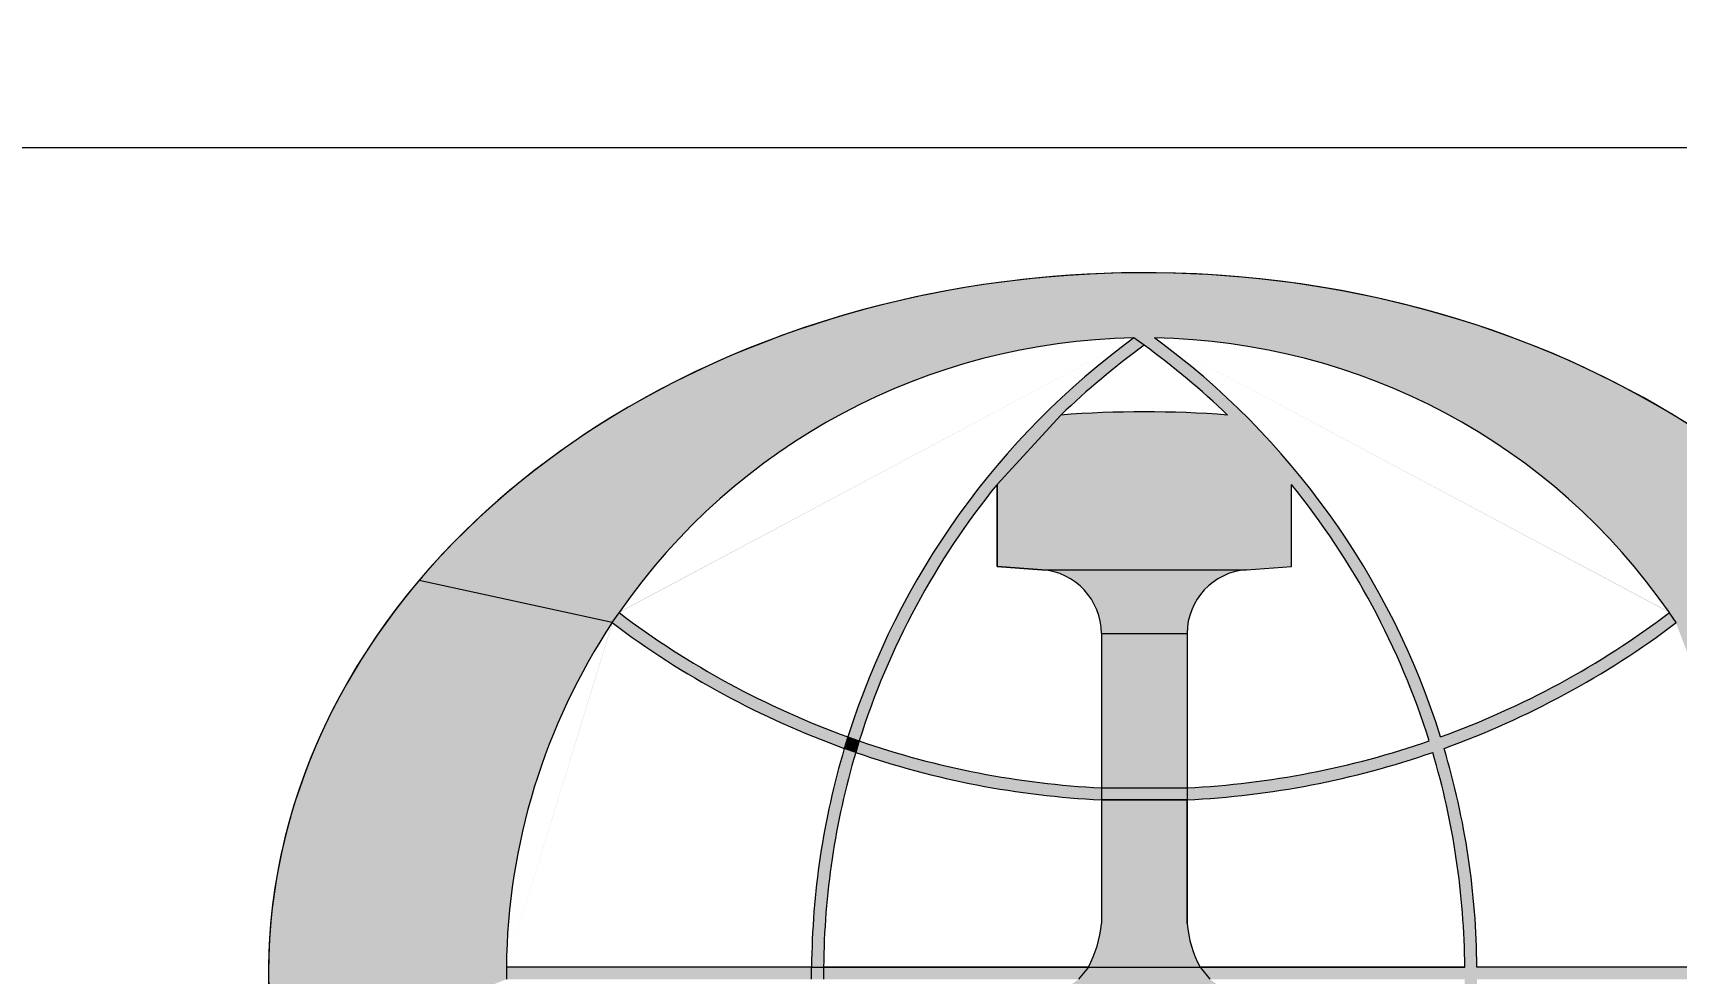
# Model space of a CAD drawing. Extents: x 79919 to 130597, y -8817 to 34507.
# Drawn here: x 114182 to 115431, y 4573 to 5287 of the extents above; entities that cross this region are included whole.
import ezdxf
from ezdxf.enums import TextEntityAlignment as Align

# ---------------------------------------------------------------- set-up
doc = ezdxf.new("R2010")
doc.units = 0
doc.header["$LTSCALE"] = 1000
doc.layers.get('0').update_dxf_attribs({"linetype": 'CONTINUOUS'})
doc.layers.get('Defpoints').update_dxf_attribs({"linetype": 'CONTINUOUS'})
doc.layers.add('11', color=3, linetype='CONTINUOUS')
doc.layers.add('DIM', color=3, linetype='CONTINUOUS', lineweight=0)
doc.layers.add('HFZT', color=5, linetype='CONTINUOUS', lineweight=15)
doc.styles.add('TSSD_Dimension', font='tssdeng.shx', dxfattribs={"width": 0.7, "bigfont": 'hztxt.shx'})
doc.styles.add('TSSD_NORM', font='tssdeng.shx', dxfattribs={"width": 0.7, "bigfont": 'hztxt.shx'})
doc.dimstyles.new('TSSD_100_100', dxfattribs={"dimtxt": 300, "dimasz": 100, "dimexe": 100, "dimexo": 250, "dimgap": 100, "dimtad": 1, "dimdec": 0, "dimzin": 0, "dimdsep": 46, "dimtxsty": 'TSSD_Dimension', "dimblk": 'ARCHTICK', "dimblk1": 'ARCHTICK', "dimblk2": 'ARCHTICK', "dimcen": 0, "dimdle": 100, "dimclrt": 7, "dimadec": 0, "dimazin": 0, "dimtfac": 1, "dimtdec": 0, "dimtix": 1, "dimtmove": 2, "dimatfit": 3, "dimfxl": 1, "dimtolj": 1, "dimtzin": 0, "dimarcsym": 0})

# ---------------------------------------------------------------- blocks, each defined once
blk = doc.blocks.new('dfgdfger')
at = {"layer": 'HFZT'}
h = blk.add_hatch(color=5, dxfattribs=at)
edge = h.paths.add_edge_path()
edge.add_ellipse((447317.1, 387546.5), major_axis=(-2135.7, 0), ratio=0.799523, start_angle=224.752, end_angle=270.3684)
edge.add_line((447303.4, 389254), (447291.7, 389095.1))
edge.add_line((447291.7, 389095.1), (447342.5, 389095.1))
edge.add_ellipse((447317.1, 387546.5), major_axis=(1555.6, 0), ratio=0.995633, start_angle=34.5762, end_angle=89.0656, ccw=False)
edge.add_line((448597.9, 388425.4), (448597.9, 388425.4))
edge.add_line((448597.9, 388425.4), (448614.5, 388401.1))
edge.add_line((448614.5, 388401.1), (448833.8, 388748.7))
edge = h.paths.add_edge_path()
edge.add_ellipse((447317.1, 387546.5), major_axis=(-2135.7, 0), ratio=0.799523, start_angle=270.3684, end_angle=325.9049)
edge.add_line((445548.5, 388503.7), (446019.7, 388401.1))
edge.add_line((446019.7, 388401.1), (446036.3, 388425.4))
edge.add_ellipse((447317.1, 387546.5), major_axis=(-1555.6, 0), ratio=0.995633, start_angle=-89.0656, end_angle=-34.5762, ccw=False)
edge.add_line((447291.7, 389095.1), (447303.4, 389254))
edge = h.paths.add_edge_path()
edge.add_ellipse((447317.1, 387546.5), major_axis=(-1555.6, 0), ratio=0.995633, start_angle=-33.4888, end_angle=-0.5437, ccw=False)
edge.add_line((446019.7, 388401.1), (445548.5, 388503.7))
edge.add_ellipse((447317.1, 387546.5), major_axis=(-2135.7, 0), ratio=0.799523, start_angle=325.9049, end_angle=368.0953)
edge.add_line((445202.7, 387306), (445761.6, 387531.8))
edge.add_line((445761.6, 387531.8), (445761.6, 387561.2))
for points in [[(447342.5, 389095.1), (447317.1, 389077.2, -0.035099), (447520.3, 388907.3, 0.038471), (447113.9, 388907.3, -0.035099), (447317.1, 389077.2), (447291.7, 389095.1, 0.159923), (446594.3, 388122.6), (446594.3, 388122.6), (446622, 388112.8, -0.094763), (446958.2, 388737.9), (446958.2, 388537.7), (447067.7, 388530, -0.393645), (447212.5, 388374.6), (447421.7, 388374.6, -0.393645), (447566.5, 388530), (447676, 388537.7), (447676, 388737.9, -0.094763), (448012.2, 388112.8), (448039.9, 388122.6, 0.159923)], [(447342.5, 389095.1), (447291.7, 389095.1), (447317.1, 389077.2), (447317.1, 389077.2), (447317.1, 389077.2)], [(446585.7, 388094.5), (446594.3, 388122.6, -0.075141), (446036.3, 388425.4), (446019.7, 388401.1, 0.075137)], [(446613.4, 388084.7), (446585.7, 388094.5, 0.070615), (446505.8, 387561.2), (446535.2, 387561.2, -0.070389)], [(446622, 388112.8), (446594.3, 388122.6), (446585.7, 388094.5), (446585.7, 388094.5), (446613.4, 388084.7)]]:
    blk.add_hatch(color=5, dxfattribs=at).paths.add_polyline_path(points)
h = blk.add_hatch(color=5, dxfattribs=at)
h.paths.add_polyline_path([(447676, 388737.9), (447520.3, 388907.3, 0.038471), (447113.9, 388907.3), (446958.2, 388737.9), (446958.2, 388537.7), (447067.7, 388530), (447566.5, 388530), (447676, 388537.7)])
h.paths.add_polyline_path([(447566.5, 388530), (447067.7, 388530, -0.393645), (447212.5, 388374.6), (447421.7, 388374.6, -0.393645)])
h.paths.add_polyline_path([(447421.7, 388374.6), (447212.5, 388374.6), (447212.5, 387998.4), (447421.7, 387998.4)])
h.paths.add_polyline_path([(447421.7, 387998.4), (447212.5, 387998.4), (447212.5, 387969), (447421.7, 387969), (447421.7, 387969)])
h.paths.add_polyline_path([(447421.7, 387969), (447212.5, 387969), (447212.5, 387667.4, -0.097216), (447181, 387561.2), (447453.2, 387561.2, -0.097216), (447421.7, 387667.4)])
h.paths.add_polyline_path([(447453.2, 387561.2), (447181, 387561.2), (447156.7, 387531.8), (447477.3, 387531.8)])
h.paths.add_polyline_path([(447477.5, 387531.8), (447156.7, 387531.8, -0.150174), (446808, 387397.8, 0.037795), (446585.3, 387378.6), (446585.3, 387250.3), (448048.9, 387250.3), (448048.9, 387378.6, 0.037795), (447826.2, 387397.8, -0.150174)])
h = blk.add_hatch(color=5, dxfattribs=at)
edge = h.paths.add_edge_path()
edge.add_ellipse((447317.1, 387546.5), major_axis=(-2135.7, 0), ratio=0.799523, start_angle=187.1203, end_angle=224.752)
edge.add_line((448833.8, 388748.7), (448614.5, 388401.1))
edge.add_ellipse((447317.1, 387546.5), major_axis=(1555.6, 0), ratio=0.995633, start_angle=7.8544, end_angle=33.4888, ccw=False)
edge.add_line((448858.1, 387758.1), (449436.3, 387758.1))
h = blk.add_hatch(color=5, dxfattribs=at)
h.paths.add_polyline_path([(446505.8, 387561.2), (445761.6, 387561.2), (445761.6, 387531.8), (446505.8, 387531.8)])
h.paths.add_polyline_path([(446535.2, 387561.2), (446505.8, 387561.2), (446505.8, 387531.8), (446535.2, 387531.8)])
h.paths.add_polyline_path([(447181, 387561.2), (446535.2, 387561.2), (446535.2, 387531.8), (447156.7, 387531.8)])
h.paths.add_polyline_path([(448099, 387561.2, 0.070389), (448020.8, 388084.7), (448020.8, 388084.7, -0.07118), (447421.7, 387969), (447421.7, 387998.4, 0.071137), (448012.2, 388112.8), (448039.9, 388122.6, 0.075141), (448597.9, 388425.4), (448614.5, 388401.1, -0.075137), (448048.5, 388094.5, -0.070615), (448128.4, 387561.2), (448099, 387561.2), (448099, 387531.8), (447477.3, 387531.8), (447453.2, 387561.2)])
h = blk.add_hatch(color=5, dxfattribs=at)
h.paths.add_polyline_path([(446613.4, 388084.7), (446585.7, 388094.5, 0.070615), (446505.8, 387561.2), (446535.2, 387561.2, -0.070389)])
h.paths.add_polyline_path([(446613.4, 388084.7, 0.070389), (446535.2, 387561.2), (446505.8, 387561.2, -0.070615), (446585.7, 388094.5), (446613.4, 388084.7), (446622, 388112.8, 0.071137), (447212.5, 387998.4), (447212.5, 387969, -0.07118)])
h = blk.add_hatch(color=5, dxfattribs=at)
h.paths.add_polyline_path([(448872.7, 387561.2), (448128.4, 387561.2), (448128.4, 387531.8), (448872.7, 387531.8)])
h.paths.add_polyline_path([(448128.4, 387561.2), (448099, 387561.2), (448099, 387531.8), (448128.4, 387531.8)])
h.paths.add_polyline_path([(448128.4, 387531.8), (448099, 387531.8, -0.043395), (448068.1, 387205.9), (448098, 387205.9, 0.042722)])
h.paths.add_polyline_path([(448048.5, 388094.5), (448020.8, 388084.7, -0.070389), (448099, 387561.2), (448128.4, 387561.2, 0.070615)])
at = {"layer": '11', "color": 5, "lineweight": 0}
for p, q in [((447317.1, 389077.2), (447317.1, 389077.2)), ((446958.2, 388737.9), (446958.2, 388537.7)), ((446958.2, 388537.7), (447067.7, 388530)), ((448597.9, 388425.4), (448597.9, 388425.4)), ((447212.5, 388374.6), (447212.5, 387998.4)), ((447212.5, 387969), (447212.5, 387667.4)), ((447421.7, 387667.4), (447421.7, 387969)), ((446505.8, 387561.2), (445761.6, 387561.2)), ((447181, 387561.2), (446535.2, 387561.2)), ((448099, 387561.2), (447453.2, 387561.2)), ((448872.7, 387561.2), (448128.4, 387561.2))]:
    blk.add_line(p, q, dxfattribs=at)
for centre, radius, start, end in [((448424.4, 387546.5), 1918.6, 126.1812, 162.5251), ((446209.8, 387546.5), 1918.6, 17.4749, 53.8188), ((448424.4, 387546.5), 1889.2, 125.8806, 133.9215), ((446209.8, 387546.5), 1889.2, 46.0785, 54.1194), ((447317.1, 386269.8), 2645.2, 85.5938, 94.4062), ((448424.4, 387546.5), 1889.2, 140.9032, 162.5566), ((447056.7, 388374.6), 155.8, 360, 85.9473), ((447317.1, 390120.2), 2124.3, 232.9194, 250.1082), ((447317.1, 390120.2), 2124.3, 289.8918, 307.0806), ((447317.1, 390120.2), 2153.7, 232.9594, 250.1472), ((447317.1, 390120.2), 2153.7, 289.8528, 307.0406), ((448424.4, 387546.5), 1918.6, 163.4041, 179.5611), ((447317.1, 390120.2), 2124.3, 250.9016, 267.1775), ((446209.8, 387546.5), 1918.6, 0.4389, 16.5959), ((448424.4, 387546.5), 1889.2, 163.4487, 179.5542), ((447317.1, 390120.2), 2153.7, 250.9302, 267.216), ((447317.1, 390120.2), 2153.7, 272.784, 289.0698), ((446209.8, 387546.5), 1889.2, 0.4458, 16.5513), ((446926.3, 387694.4), 287.5, 332.3863, 354.5968), ((447707.9, 387694.4), 287.5, 185.4032, 207.6137)]:
    blk.add_arc(centre, radius, start, end, dxfattribs=at)
at = {"layer": 'HFZT', "color": 5}
for p, q in [((447317.1, 389077.2), (447291.7, 389095.1)), ((446958.2, 388737.9), (447113.9, 388907.3)), ((446958.2, 388537.7), (446958.2, 388737.9)), ((446958.2, 388537.7), (446958.2, 388737.9)), ((447676, 388537.7), (447676, 388737.9)), ((447067.7, 388530), (446958.2, 388537.7)), ((447067.7, 388530), (446958.2, 388537.7)), ((447566.5, 388530), (447676, 388537.7)), ((446019.7, 388401.1), (445548.5, 388503.7)), ((447067.7, 388530), (447566.5, 388530)), ((446019.7, 388401.1), (446036.3, 388425.4)), ((448614.5, 388401.1), (448597.9, 388425.4)), ((447212.5, 388374.6), (447421.7, 388374.6)), ((447212.5, 388374.6), (447212.5, 387998.4)), ((447212.5, 388374.6), (447212.5, 387998.4)), ((447421.7, 388374.6), (447421.7, 387998.4)), ((447421.7, 388374.6), (447421.7, 387998.4)), ((446594.3, 388122.6), (446585.7, 388094.5)), ((446613.4, 388084.7), (446585.7, 388094.5)), ((446594.3, 388122.6), (446622, 388112.8)), ((446622, 388112.8), (446613.4, 388084.7)), ((447212.5, 387998.4), (447421.7, 387998.4)), ((447212.5, 387998.4), (447212.5, 387969)), ((447421.7, 387998.4), (447421.7, 387969)), ((447212.5, 387969), (447421.7, 387969)), ((447212.5, 387969), (447212.5, 387667.4)), ((447212.5, 387969), (447212.5, 387667.4)), ((447421.7, 387969), (447421.7, 387667.4)), ((447421.7, 387969), (447421.7, 387667.4)), ((445761.6, 387561.2), (445761.6, 387531.8)), ((446505.8, 387561.2), (445761.6, 387561.2)), ((446505.8, 387561.2), (445761.6, 387561.2)), ((446505.8, 387531.8), (446505.8, 387561.2)), ((446505.8, 387561.2), (446535.2, 387561.2)), ((446535.2, 387561.2), (446535.2, 387531.8)), ((446535.2, 387561.2), (447181, 387561.2)), ((446535.2, 387561.2), (447181, 387561.2)), ((447181, 387561.2), (447156.7, 387531.8)), ((447181, 387561.2), (447453.2, 387561.2)), ((447453.2, 387561.2), (447477.3, 387531.8)), ((447453.2, 387561.2), (448099, 387561.2)), ((447453.2, 387561.2), (448099, 387561.2)), ((448872.7, 387561.2), (448128.4, 387561.2)), ((448872.7, 387561.2), (448128.4, 387561.2))]:
    blk.add_line(p, q, dxfattribs=at)
at = {"layer": 'HFZT', "color": 5, "lineweight": 0}
for p, q in [((446958.2, 388737.9), (446958.2, 388537.7)), ((446958.2, 388537.7), (447067.7, 388530)), ((448597.9, 388425.4), (448597.9, 388425.4)), ((447212.5, 388374.6), (447212.5, 387998.4)), ((447421.7, 388374.6), (447421.7, 387998.4)), ((447421.7, 387998.4), (447421.7, 387969)), ((447212.5, 387969), (447212.5, 387667.4)), ((447421.7, 387969), (447212.5, 387969)), ((447212.5, 387969), (447212.5, 387667.4)), ((447421.7, 387667.4), (447421.7, 387969)), ((446505.8, 387561.2), (445761.6, 387561.2)), ((447181, 387561.2), (446535.2, 387561.2)), ((447181, 387561.2), (447453.2, 387561.2)), ((447453.2, 387561.2), (447477, 387532.2)), ((448099, 387561.2), (447453.2, 387561.2)), ((448872.7, 387561.2), (448128.4, 387561.2))]:
    blk.add_line(p, q, dxfattribs=at)
for centre, radius, start, end in [((448424.4, 387546.5), 1918.6, 126.1812, 162.5251), ((448424.4, 387546.5), 1889.2, 125.8806, 133.9215), ((448424.4, 387546.5), 1889.2, 140.9032, 162.5566), ((447056.7, 388374.6), 155.8, 0, 85.9473), ((447317.1, 390120.2), 2124.3, 232.9194, 250.1082), ((447317.1, 390120.2), 2124.3, 289.8918, 307.0806), ((447317.1, 390120.2), 2153.7, 232.9594, 250.1472), ((447317.1, 390120.2), 2153.7, 289.8528, 307.0406), ((448424.4, 387546.5), 1918.6, 163.4041, 179.5611), ((447317.1, 390120.2), 2124.3, 250.9016, 267.1775), ((447317.1, 390120.2), 2124.3, 272.8225, 289.0984), ((447317.1, 390120.2), 2124.3, 272.8225, 289.0984), ((448424.4, 387546.5), 1889.2, 163.4487, 179.5542), ((447317.1, 390120.2), 2153.7, 250.9302, 267.216), ((447317.1, 390120.2), 2153.7, 272.784, 289.0698), ((446926.3, 387694.4), 287.5, 332.3863, 354.5968), ((446926.3, 387694.4), 287.5, 332.3863, 354.5968), ((447707.9, 387694.4), 287.5, 185.4032, 207.6137)]:
    blk.add_arc(centre, radius, start, end, dxfattribs=at)
at = {"layer": 'HFZT', "color": 5}
for centre, radius, start, end in [((448424.4, 387546.5), 1918.6, 126.1812, 162.5251), ((448424.4, 387546.5), 1918.6, 126.1812, 162.5251), ((446209.8, 387546.5), 1918.6, 17.4749, 53.8188), ((448424.4, 387546.5), 1889.2, 125.8806, 133.9215), ((448424.4, 387546.5), 1889.2, 125.8806, 133.9215), ((446209.8, 387546.5), 1889.2, 46.0785, 54.1194), ((447317.1, 386269.8), 2645.2, 85.5938, 94.4062), ((448424.4, 387546.5), 1889.2, 140.9032, 162.5566), ((448424.4, 387546.5), 1889.2, 140.9032, 162.5566), ((446209.8, 387546.5), 1889.2, 17.4434, 39.0968), ((447056.7, 388374.6), 155.8, 0, 85.9473), ((447056.7, 388374.6), 155.8, 0, 85.9473), ((447577.5, 388374.6), 155.8, 94.0527, 180), ((447317.1, 390120.2), 2124.3, 232.9194, 250.1082), ((447317.1, 390120.2), 2124.3, 232.9194, 250.1082), ((447317.1, 390120.2), 2124.3, 289.8918, 307.0806), ((447317.1, 390120.2), 2124.3, 289.8918, 307.0806), ((447317.1, 390120.2), 2153.7, 232.9594, 250.1472), ((447317.1, 390120.2), 2153.7, 232.9594, 250.1472), ((447317.1, 390120.2), 2153.7, 289.8528, 307.0406), ((447317.1, 390120.2), 2153.7, 289.8528, 307.0406), ((448424.4, 387546.5), 1918.6, 163.4041, 179.5611), ((448424.4, 387546.5), 1918.6, 163.4041, 179.5611), ((447317.1, 390120.2), 2124.3, 250.9016, 267.1775), ((447317.1, 390120.2), 2124.3, 250.9016, 267.1775), ((447317.1, 390120.2), 2124.3, 272.8225, 289.0984), ((446209.8, 387546.5), 1918.6, 0.4389, 16.5959), ((448424.4, 387546.5), 1889.2, 163.4487, 179.5542), ((448424.4, 387546.5), 1889.2, 163.4487, 179.5542), ((447317.1, 390120.2), 2153.7, 250.9302, 267.216), ((447317.1, 390120.2), 2153.7, 250.9302, 267.216), ((447317.1, 390120.2), 2153.7, 272.784, 289.0698), ((447317.1, 390120.2), 2153.7, 272.784, 289.0698), ((446209.8, 387546.5), 1889.2, 0.4458, 16.5513), ((446926.3, 387694.4), 287.5, 332.3863, 354.5968), ((446926.3, 387694.4), 287.5, 332.3863, 354.5968), ((447707.9, 387694.4), 287.5, 185.4032, 207.6137), ((447707.9, 387694.4), 287.5, 185.4032, 207.6137)]:
    blk.add_arc(centre, radius, start, end, dxfattribs=at)
for major_axis, ratio, start_param, end_param in [((-2135.7, 0), 0.799523, 3.922662, 9.030892), ((-2135.7, 0), 0.799523, 3.922662, 9.030892), ((-2135.7, 0), 0.799523, 3.922662, 9.030892), ((-2135.7, 0), 0.799523, 3.922662, 9.030892), ((-2135.7, 0), 0.799523, 3.922662, 9.030892), ((-2135.7, 0), 0.799523, 3.922662, 9.030892), ((-2135.7, 0), 0.799523, 3.922662, 9.030892), ((-2135.7, 0), 0.799523, 3.922662, 9.030892), ((-2135.7, 0), 0.799523, 3.922662, 9.030892), ((-2135.7, 0), 0.799523, 3.265865, 9.300506), ((-2135.7, 0), 0.799523, 3.265865, 9.300506), ((-2135.7, 0), 0.799523, 3.265865, 9.300506), ((-2135.7, 0), 0.799523, 3.265865, 9.300506), ((-2135.7, 0), 0.799523, 3.265865, 9.300506), ((-2135.7, 0), 0.799523, 3.265865, 9.300506), ((-1555.6, 0), 0.995633, -1.554488, -0.603468), ((-1555.6, 0), 0.995633, -1.554488, -0.603468), ((-1555.6, 0), 0.995633, -1.554488, -0.603468), ((-1555.6, 0), 0.995633, -1.554488, -0.603468), ((-1555.6, 0), 0.995633, -1.554488, -0.603468), ((-1555.6, 0), 0.995633, -1.554488, -0.603468), ((-1555.6, 0), 0.995633, -1.554488, -0.603468), ((-1555.6, 0), 0.995633, -1.554488, -0.603468), ((-1555.6, 0), 0.995633, -1.554488, -0.603468), ((-1555.6, 0), 0.995633, -1.554488, -0.603468), ((-1555.6, 0), 0.995633, -1.554488, -0.603468), ((-1555.6, 0), 0.995633, -1.554488, -0.603468), ((-1555.6, 0), 0.995633, -1.554488, -0.603468), ((-1555.6, 0), 0.995633, -1.554488, -0.603468), ((-1555.6, 0), 0.995633, -1.554488, -0.603468), ((-1555.6, 0), 0.995633, -1.554488, -0.603468), ((1555.6, 0), 0.995633, 0.603468, 1.554488), ((1555.6, 0), 0.995633, 0.603468, 1.554488), ((1555.6, 0), 0.995633, 0.603468, 1.554488), ((1555.6, 0), 0.995633, 0.603468, 1.554488), ((1555.6, 0), 0.995633, 0.603468, 1.554488), ((1555.6, 0), 0.995633, 0.603468, 1.554488), ((1555.6, 0), 0.995633, 0.603468, 1.554488), ((1555.6, 0), 0.995633, 0.603468, 1.554488), ((1555.6, 0), 0.995633, 0.603468, 1.554488), ((1555.6, 0), 0.995633, 0.603468, 1.554488), ((1555.6, 0), 0.995633, 0.603468, 1.554488), ((1555.6, 0), 0.995633, 0.603468, 1.554488), ((1555.6, 0), 0.995633, 0.603468, 1.554488), ((1555.6, 0), 0.995633, 0.603468, 1.554488), ((1555.6, 0), 0.995633, 0.603468, 1.554488), ((1555.6, 0), 0.995633, 0.603468, 1.554488), ((1555.6, 0), 0.995633, 0.603468, 1.554488), ((1555.6, 0), 0.995633, 0.603468, 1.554488), ((1555.6, 0), 0.995633, 0.603468, 1.554488), ((1555.6, 0), 0.995633, 0.603468, 1.554488), ((1555.6, 0), 0.995633, 0.603468, 1.554488), ((1555.6, 0), 0.995633, 0.603468, 1.554488), ((1555.6, 0), 0.995633, 0.603468, 1.554488), ((1555.6, 0), 0.995633, 0.603468, 1.554488), ((1555.6, 0), 0.995633, 0.603468, 1.554488), ((1555.6, 0), 0.995633, 0.603468, 1.554488), ((1555.6, 0), 0.995633, 0.603468, 1.554488), ((1555.6, 0), 0.995633, 0.603468, 1.554488), ((1555.6, 0), 0.995633, 0.603468, 1.554488), ((1555.6, 0), 0.995633, 0.603468, 1.554488), ((-1555.6, 0), 0.995633, -0.58449, -0.00949), ((-1555.6, 0), 0.995633, -0.58449, -0.00949), ((-1555.6, 0), 0.995633, -0.58449, -0.00949), ((-1555.6, 0), 0.995633, -0.58449, -0.00949), ((-1555.6, 0), 0.995633, -0.58449, -0.00949), ((-1555.6, 0), 0.995633, -0.58449, -0.00949), ((-1555.6, 0), 0.995633, -0.58449, -0.00949), ((-1555.6, 0), 0.995633, -0.58449, -0.00949), ((-1555.6, 0), 0.995633, -0.58449, -0.00949), ((-1555.6, 0), 0.995633, -0.58449, -0.00949), ((-1555.6, 0), 0.995633, -0.58449, -0.00949), ((-1555.6, 0), 0.995633, -0.58449, -0.00949), ((-1555.6, 0), 0.995633, -0.58449, -0.00949), ((-1555.6, 0), 0.995633, -0.58449, -0.00949), ((-1555.6, 0), 0.995633, -0.58449, -0.00949), ((-1555.6, 0), 0.995633, -0.58449, -0.00949), ((-1555.6, 0), 0.995633, -0.58449, -0.00949), ((-1555.6, 0), 0.995633, -0.58449, -0.00949), ((-1555.6, 0), 0.995633, -0.58449, -0.00949), ((-1555.6, 0), 0.995633, -0.58449, -0.00949), ((-1555.6, 0), 0.995633, -0.58449, -0.00949), ((-1555.6, 0), 0.995633, -0.58449, -0.00949)]:
    blk.add_ellipse((447317.1, 387546.5), major_axis=major_axis, ratio=ratio, start_param=start_param, end_param=end_param, dxfattribs=at)
blk = doc.blocks.new('DETK')
at = {"layer": 'HFZT'}
blk.add_line((41000, 5200), (24800, 5200), dxfattribs=at)
at = {"layer": 'HFZT', "color": 2, "xscale": 0.3117434214800596, "yscale": 0.3117434214800596, "zscale": 0.3117434214800596}
blk.add_blockref('dfgdfger', (-111009.5, -116242.4), dxfattribs=at)
at = {"layer": 'HFZT', "color": 2, "style": 'TSSD_NORM', "width": 0.7}
for tag, height, p in [('比例尺', 250, (40275.2, 3100)), ('日期', 250, (40275.2, 1700)), ('图号', 250, (37501.5, 1700)), ('图名', 400, (31926.2, 1425))]:
    blk.add_attdef(tag, text='', height=height, dxfattribs=at).set_placement(p, align=Align.MIDDLE)
blk = doc.blocks.new('_ArchTick')
at = {"color": 0, "linetype": 'ByBlock', "const_width": 0.15}
blk.add_lwpolyline([(-0.5, -0.5), (0.5, 0.5)], dxfattribs=at)
blk = doc.blocks.new('*D187')
at = {"layer": 'Defpoints', "color": 0, "transparency": 16777216}
for p in [(86588.2, 34060.4), (115688.3, 16824.4), (86588.2, 0)]:
    blk.add_point(p, dxfattribs=at)
at = {"layer": 'DIM', "color": 0, "lineweight": -2, "transparency": 16777216}
for p, q in [((86588.2, 250), (86588.2, 34160.4)), ((115688.3, 17074.4), (115688.3, 34160.4)), ((115788.3, 34060.4), (86488.2, 34060.4))]:
    blk.add_line(p, q, dxfattribs=at)
at = {"layer": 'DIM', "color": 0, "lineweight": -2, "transparency": 16777216, "xscale": 100, "yscale": 100, "zscale": 100, "rotation": 180}
blk.add_blockref('_ArchTick', (86588.2, 34060.4), dxfattribs=at)
at = {"layer": 'DIM', "color": 0, "lineweight": -2, "transparency": 16777216, "xscale": 100, "yscale": 100, "zscale": 100}
blk.add_blockref('_ArchTick', (115688.3, 34060.4), dxfattribs=at)
at = {"layer": 'DIM', "color": 7, "transparency": 16777216, "insert": (101138.2, 34310.4), "char_height": 300, "attachment_point": 5, "style": 'TSSD_Dimension'}
blk.add_mtext('\\A1;29100', dxfattribs=at)
blk = doc.blocks.new('*D188')
at = {"layer": 'Defpoints', "color": 0, "transparency": 16777216}
for p in [(115688.3, 18560.5), (115688.3, 16824.4), (86588.2, 0)]:
    blk.add_point(p, dxfattribs=at)
at = {"layer": 'DIM', "color": 0, "lineweight": -2, "transparency": 16777216}
for p, q in [((86588.2, 250), (86588.2, 18660.5)), ((115688.3, 17074.4), (115688.3, 18660.5)), ((86488.2, 18560.5), (115788.3, 18560.5))]:
    blk.add_line(p, q, dxfattribs=at)
at = {"layer": 'DIM', "color": 0, "lineweight": -2, "transparency": 16777216, "xscale": 100, "yscale": 100, "zscale": 100, "rotation": 180}
blk.add_blockref('_ArchTick', (86588.2, 18560.5), dxfattribs=at)
at = {"layer": 'DIM', "color": 0, "lineweight": -2, "transparency": 16777216, "xscale": 100, "yscale": 100, "zscale": 100}
blk.add_blockref('_ArchTick', (115688.3, 18560.5), dxfattribs=at)
at = {"layer": 'DIM', "color": 7, "transparency": 16777216, "insert": (101138.2, 18810.5), "char_height": 300, "attachment_point": 5, "style": 'TSSD_Dimension'}
blk.add_mtext('\\A1;29100', dxfattribs=at)
blk = doc.blocks.new('*D190')
at = {"layer": 'Defpoints', "color": 0, "transparency": 16777216}
for p in [(82230.4, 16824.4), (115688.3, 16824.4), (107588.2, 0)]:
    blk.add_point(p, dxfattribs=at)
at = {"layer": 'DIM', "color": 0, "lineweight": -2, "transparency": 16777216}
for p, q in [((82230.4, -100), (82230.4, 16924.4)), ((115438.3, 16824.4), (82130.4, 16824.4)), ((107338.2, 0), (82130.4, 0))]:
    blk.add_line(p, q, dxfattribs=at)
at = {"layer": 'DIM', "color": 0, "lineweight": -2, "transparency": 16777216, "xscale": 100, "yscale": 100, "zscale": 100}
for p, rotation in [((82230.4, 16824.4), 90), ((82230.4, 0), 270)]:
    blk.add_blockref('_ArchTick', p, dxfattribs=dict(at, rotation=rotation))
at = {"layer": 'DIM', "color": 7, "transparency": 16777216, "insert": (81980.4, 8412.2), "char_height": 300, "attachment_point": 5, "rotation": 90, "style": 'TSSD_Dimension'}
blk.add_mtext('\\A1;16824', dxfattribs=at)
blk = doc.blocks.new('*D310')
at = {"layer": 'Defpoints', "color": 0, "transparency": 16777216}
for p in [(113041.1, 9370.9), (113041.1, 0), (130496.9, 0)]:
    blk.add_point(p, dxfattribs=at)
at = {"layer": 'DIM', "color": 0, "lineweight": -2, "transparency": 16777216}
for p, q in [((130496.9, 9470.9), (130496.9, -100)), ((113291.1, 9370.9), (130596.9, 9370.9)), ((113291.1, 0), (130596.9, 0))]:
    blk.add_line(p, q, dxfattribs=at)
at = {"layer": 'DIM', "color": 0, "lineweight": -2, "transparency": 16777216, "xscale": 100, "yscale": 100, "zscale": 100}
for p, rotation in [((130496.9, 9370.9), 90), ((130496.9, 0), 270)]:
    blk.add_blockref('_ArchTick', p, dxfattribs=dict(at, rotation=rotation))
at = {"layer": 'DIM', "color": 7, "transparency": 16777216, "insert": (130246.9, 4685.5), "char_height": 300, "attachment_point": 5, "rotation": 90, "style": 'TSSD_Dimension'}
blk.add_mtext('\\A1;9371', dxfattribs=at)
blk = doc.blocks.new('*D368')
at = {"layer": 'Defpoints', "color": 0, "transparency": 16777216}
for p in [(113089.6, 8620.9), (114033.7, 0), (125851.1, 0)]:
    blk.add_point(p, dxfattribs=at)
at = {"layer": 'DIM', "color": 0, "lineweight": -2, "transparency": 16777216}
for p, q in [((125851.1, 8720.9), (125851.1, -100)), ((113339.6, 8620.9), (125951.1, 8620.9)), ((114283.7, 0), (125951.1, 0))]:
    blk.add_line(p, q, dxfattribs=at)
at = {"layer": 'DIM', "color": 0, "lineweight": -2, "transparency": 16777216, "xscale": 100, "yscale": 100, "zscale": 100}
for p, rotation in [((125851.1, 8620.9), 90), ((125851.1, 0), 270)]:
    blk.add_blockref('_ArchTick', p, dxfattribs=dict(at, rotation=rotation))
at = {"layer": 'DIM', "color": 7, "transparency": 16777216, "insert": (125601.1, 4310.5), "char_height": 300, "attachment_point": 5, "rotation": 90, "style": 'TSSD_Dimension'}
blk.add_mtext('\\A1;8621', dxfattribs=at)
blk = doc.blocks.new('*D407')
at = {"layer": 'Defpoints', "color": 0, "transparency": 16777216}
for p in [(113089.6, 7870.9), (113291.1, 0), (115947.4, 0)]:
    blk.add_point(p, dxfattribs=at)
at = {"layer": 'DIM', "color": 0, "lineweight": -2, "transparency": 16777216}
for p, q in [((115947.4, 7970.9), (115947.4, -100)), ((113339.6, 7870.9), (116047.4, 7870.9)), ((113541.1, 0), (116047.4, 0))]:
    blk.add_line(p, q, dxfattribs=at)
at = {"layer": 'DIM', "color": 0, "lineweight": -2, "transparency": 16777216, "xscale": 100, "yscale": 100, "zscale": 100}
for p, rotation in [((115947.4, 7870.9), 90), ((115947.4, 0), 270)]:
    blk.add_blockref('_ArchTick', p, dxfattribs=dict(at, rotation=rotation))
at = {"layer": 'DIM', "color": 7, "transparency": 16777216, "insert": (115697.4, 3935.5), "char_height": 300, "attachment_point": 5, "rotation": 90, "style": 'TSSD_Dimension'}
blk.add_mtext('\\A1;7871', dxfattribs=at)
blk = doc.blocks.new('*D408')
at = {"layer": 'Defpoints', "color": 0, "transparency": 16777216}
for p in [(113641, 7142), (114033.7, 0), (119488.2, 0)]:
    blk.add_point(p, dxfattribs=at)
at = {"layer": 'DIM', "color": 0, "lineweight": -2, "transparency": 16777216}
for p, q in [((119488.2, 7242), (119488.2, -100)), ((113891, 7142), (119588.2, 7142)), ((114283.7, 0), (119588.2, 0))]:
    blk.add_line(p, q, dxfattribs=at)
at = {"layer": 'DIM', "color": 0, "lineweight": -2, "transparency": 16777216, "xscale": 100, "yscale": 100, "zscale": 100}
for p, rotation in [((119488.2, 7142), 90), ((119488.2, 0), 270)]:
    blk.add_blockref('_ArchTick', p, dxfattribs=dict(at, rotation=rotation))
at = {"layer": 'DIM', "color": 7, "transparency": 16777216, "insert": (119238.2, 3571), "char_height": 300, "attachment_point": 5, "rotation": 90, "style": 'TSSD_Dimension'}
blk.add_mtext('\\A1;7142', dxfattribs=at)

msp = doc.modelspace()

# ---------------------------------------------------------------- block references
msp.add_blockref('DETK', (86588.15021, 0))

# ---------------------------------------------------------------- dimensions: what is measured, and where the dimension line sits
at = {"layer": 'DIM'}
for base, p1, p2, picture, middle in [((86588.15021, 34060.40762), (115688.31085, 16824.4178), (86588.15021, 0), '*D187', (101138.23053, 34310.40762)), ((115688.31085, 18560.52107), (86588.15021, 0), (115688.31085, 16824.4178), '*D188', (101138.23053, 18810.52107))]:
    dim = msp.add_linear_dim(base=base, p1=p1, p2=p2, dimstyle='TSSD_100_100', dxfattribs=at)
    dim.commit()
    dim.dimension.update_dxf_attribs({"geometry": picture, "text_midpoint": middle})
for base, p1, p2, picture, middle in [((82230.4143, 16824.4178), (107588.15021, 0), (115688.31085, 16824.4178), '*D190', (81980.4143, 8412.2089)), ((130496.94826, 0), (113041.09532, 9370.90916), (113041.09532, 0), '*D310', (130246.94826, 4685.45458)), ((125851.1158, 0), (113089.55686, 8620.90916), (114033.66406, 0), '*D368', (125601.1158, 4310.45458)), ((115947.37749, 0), (113089.55686, 7870.90916), (113291.09532, 0), '*D407', (115697.37749, 3935.45458)), ((119488.1502, 0), (113640.9889, 7142.02307), (114033.66406, 0), '*D408', (119238.1502, 3571.01153))]:
    dim = msp.add_linear_dim(base=base, p1=p1, p2=p2, angle=90, dimstyle='TSSD_100_100', dxfattribs=at)
    dim.commit()
    dim.dimension.update_dxf_attribs({"geometry": picture, "text_midpoint": middle})

doc.saveas('drawing.dxf')
